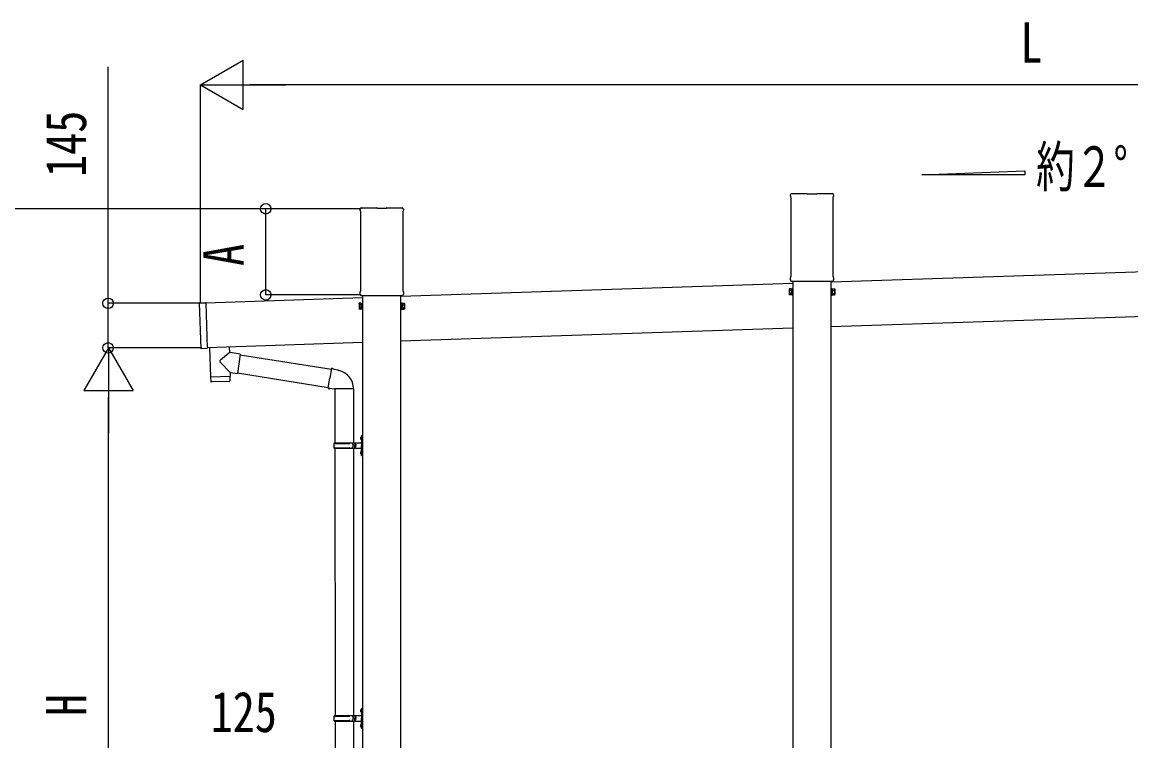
# Model space of a CAD drawing. Units: millimetres, scale not verified. Extents: x -16820 to 16820, y -11880 to 11880.
# Drawn here: x -5258 to -1650, y -1962 to 376 of the extents above; entities that cross this region are included whole.
import ezdxf
from ezdxf.enums import TextEntityAlignment as Align

# ---------------------------------------------------------------- set-up
doc = ezdxf.new("R2010")
doc.units = ezdxf.units.MM
doc.header["$LTSCALE"] = 50
for name, color, linetype in [('0-2_USER1', 3, 'Continuous'), ('0-5_YKK_13', 4, 'Continuous'), ('0-6_YKK_A1', 4, 'Continuous'), ('0-7_YKK_D', 6, 'Continuous')]:
    doc.layers.add(name, color=color, linetype=linetype)
doc.styles.add('ＭＳ ゴシック', font='')
doc.styles.get('ＭＳ ゴシック').set_extended_font_data('MS Gothic')

msp = doc.modelspace()

# ---------------------------------------------------------------- linework, layer by layer
at = {"layer": '0-5_YKK_13'}
for p, q in [((-2757.62, -190.1), (-2757.62, -185.15)), ((-2755.83, -193.56), (-2755.83, -193.56)), ((-2755.62, -193.97), (-2755.62, -193.97)), ((-2755.62, -450.72), (-2755.62, -193.97)), ((-2753.37, -180.9), (-2703.37, -180.9)), ((-2702.87, -183.9), (-2702.87, -181.4)), ((-2671.87, -183.9), (-2702.87, -183.9)), ((-2671.87, -181.4), (-2671.87, -183.9)), ((-2671.37, -180.9), (-2621.37, -180.9)), ((-2619.12, -193.97), (-2619.12, -193.97)), ((-2619.12, -193.97), (-2619.12, -450.72)), ((-2618.91, -193.56), (-2618.91, -193.56)), ((-2617.12, -185.15), (-2617.12, -190.1)), ((-4157.62, -236.72), (-4157.62, -231.77)), ((-4155.83, -240.19), (-4155.83, -240.19)), ((-4155.62, -240.6), (-4155.62, -240.6)), ((-4155.62, -497.35), (-4155.62, -240.6)), ((-4153.37, -227.52), (-4103.37, -227.52)), ((-4102.87, -230.52), (-4102.87, -228.02)), ((-4071.87, -230.52), (-4102.87, -230.52)), ((-4071.87, -228.02), (-4071.87, -230.52)), ((-4071.37, -227.52), (-4021.37, -227.52)), ((-4019.12, -240.6), (-4019.12, -240.6)), ((-4019.12, -240.6), (-4019.12, -497.35)), ((-4018.91, -240.19), (-4018.91, -240.19)), ((-4017.12, -231.77), (-4017.12, -236.72)), ((-2757.62, -462.6), (-2757.62, -454.6)), ((-2755.92, -466), (-2755.92, -465.99)), ((-2755.83, -451.13), (-2755.83, -451.13)), ((-2755.62, -450.72), (-2755.62, -450.72)), ((-2755.46, -466.1), (-2619.28, -466.1)), ((-2619.12, -450.72), (-2619.12, -450.72)), ((-2618.91, -451.13), (-2618.91, -451.13)), ((-2617.12, -454.6), (-2617.12, -462.6)), ((-4157.62, -509.22), (-4157.62, -501.22)), ((-4155.83, -497.76), (-4155.83, -497.76)), ((-4155.62, -497.35), (-4155.62, -497.35)), ((-4019.12, -497.35), (-4019.12, -497.35)), ((-4018.91, -497.76), (-4018.91, -497.76)), ((-4017.12, -501.22), (-4017.12, -509.22)), ((-4675.32, -685.6), (-4680.25, -537.68)), ((-4679.76, -537.16), (-4660.77, -536.53)), ((-4660.26, -537.01), (-4655.33, -684.93)), ((-4155.92, -512.62), (-4155.92, -512.62)), ((-4155.46, -512.72), (-4019.28, -512.72)), ((-4655.81, -685.45), (-4674.8, -686.08)), ((-4584, -680.55), (-4583.39, -698.73)), ((-4547.79, -703.8), (-4556.76, -766.86)), ((-4548.05, -705.62), (-4251.24, -752.88)), ((-4581.24, -763.38), (-4612.73, -730.87)), ((-4250.92, -751.06), (-4256.45, -782.43)), ((-4250.92, -751.06), (-4249.78, -749.08)), ((-4249.78, -749.08), (-4246.22, -749.71)), ((-4246.22, -749.71), (-4245.8, -752.06)), ((-4231.29, -754.88), (-4229.6, -756.51)), ((-4229.6, -756.51), (-4227.48, -756.96)), ((-4644.77, -778.52), (-4644.1, -791.56)), ((-4583.5, -792.49), (-4641.01, -794.41)), ((-4640.3, -777.37), (-4640.25, -778.37)), ((-4585.33, -775.54), (-4585.32, -776.54)), ((-4581.24, -763.38), (-4556.76, -766.86)), ((-4581.24, -763.38), (-4580.84, -775.39)), ((-4556.5, -765.03), (-4261.66, -811.98)), ((-4261.98, -813.79), (-4256.45, -782.43)), ((-4261.98, -813.79), (-4261.59, -816.05)), ((-4261.98, -813.79), (-4256.83, -814.61)), ((-4261.59, -816.05), (-4258.02, -816.67)), ((-4258.02, -816.67), (-4256.83, -814.61)), ((-4256.83, -814.61), (-4242.23, -816.92)), ((-4242.23, -816.92), (-4240.02, -815.94)), ((-4179.72, -816.33), (-4240.91, -816.33)), ((-4239.87, -816.33), (-4239.87, -992.26)), ((-4179.87, -816.33), (-4179.87, -992.26)), ((-4154.9, -973.1), (-4154.27, -973.1)), ((-4154.9, -973.1), (-4154.9, -981.4)), ((-4154.27, -973.1), (-4154.27, -981.4)), ((-4154.27, -973.1), (-4153.87, -973.5)), ((-4153.87, -969.26), (-4150.87, -967.76)), ((-4153.87, -969.26), (-4153.87, -1001.26)), ((-4153.87, -973.5), (-4153.87, -981)), ((-4150.87, -967.76), (-4150.87, -1001.26)), ((-4150.87, -967.76), (-4149.87, -967.76)), ((-4149.87, -967.76), (-4149.87, -1001.26)), ((-4242.87, -994.26), (-4192.54, -994.26)), ((-4242.87, -1008.26), (-4192.54, -1008.26)), ((-4241.87, -992.26), (-4155.87, -992.26)), ((-4241.87, -992.26), (-4241.87, -994.26)), ((-4241.87, -1010.26), (-4241.87, -1008.26)), ((-4182.87, -992.26), (-4182.87, -996.76)), ((-4182.87, -996.76), (-4180.87, -996.76)), ((-4182.87, -1010.26), (-4182.87, -1005.76)), ((-4182.87, -1005.76), (-4180.87, -1005.76)), ((-4180.87, -996.76), (-4180.87, -1001.26)), ((-4180.87, -1005.76), (-4180.87, -1001.26)), ((-4174.87, -992.26), (-4174.87, -1001.26)), ((-4174.87, -996.76), (-4171.87, -996.76)), ((-4174.87, -1010.26), (-4174.87, -1001.26)), ((-4174.87, -1005.76), (-4171.87, -1005.76)), ((-4171.87, -996.76), (-4171.87, -1001.26)), ((-4171.87, -1005.76), (-4171.87, -1001.26)), ((-4156.17, -975.11), (-4154.13, -976.1)), ((-4154.9, -981.4), (-4154.27, -981.4)), ((-4154.27, -981.4), (-4153.87, -981)), ((-4154.13, -976.1), (-4153.52, -977.25)), ((-4153.87, -1033.26), (-4153.87, -1001.26)), ((-4150.87, -1034.76), (-4150.87, -1001.26)), ((-4149.87, -1034.76), (-4149.87, -1001.26)), ((-4241.87, -1010.26), (-4155.87, -1010.26)), ((-4239.87, -1010.26), (-4238.87, -1879.74)), ((-4179.87, -1010.26), (-4178.87, -1879.74)), ((-4156.17, -1023.11), (-4154.13, -1024.1)), ((-4154.9, -1021.1), (-4154.27, -1021.1)), ((-4154.9, -1021.1), (-4154.9, -1029.4)), ((-4154.9, -1029.4), (-4154.27, -1029.4)), ((-4154.27, -1021.1), (-4154.27, -1029.4)), ((-4154.27, -1021.1), (-4153.87, -1021.5)), ((-4154.27, -1029.4), (-4153.87, -1029)), ((-4154.13, -1024.1), (-4153.52, -1025.25)), ((-4153.87, -1021.5), (-4153.87, -1029)), ((-4153.87, -1033.26), (-4150.87, -1034.76)), ((-4150.87, -1034.76), (-4149.87, -1034.76)), ((-4156.17, -1862.6), (-4154.13, -1863.59)), ((-4154.9, -1860.59), (-4154.27, -1860.59)), ((-4154.9, -1860.59), (-4154.9, -1868.89)), ((-4154.9, -1868.89), (-4154.27, -1868.89)), ((-4154.27, -1860.59), (-4154.27, -1868.89)), ((-4154.27, -1860.59), (-4153.87, -1860.99)), ((-4154.27, -1868.89), (-4153.87, -1868.49)), ((-4154.13, -1863.59), (-4153.52, -1864.74)), ((-4153.87, -1856.74), (-4150.87, -1855.24)), ((-4153.87, -1856.74), (-4153.87, -1888.74)), ((-4153.87, -1860.99), (-4153.87, -1868.49)), ((-4150.87, -1855.24), (-4150.87, -1888.74)), ((-4150.87, -1855.24), (-4149.87, -1855.24)), ((-4149.87, -1855.24), (-4149.87, -1888.74)), ((-4242.87, -1881.74), (-4192.54, -1881.74)), ((-4242.87, -1895.74), (-4192.54, -1895.74)), ((-4241.87, -1879.74), (-4155.87, -1879.74)), ((-4241.87, -1879.74), (-4241.87, -1881.74)), ((-4241.87, -1897.74), (-4241.87, -1895.74)), ((-4241.87, -1897.74), (-4155.87, -1897.74)), ((-4238.87, -1897.74), (-4238.87, -2774.48)), ((-4182.87, -1879.74), (-4182.87, -1884.24)), ((-4182.87, -1884.24), (-4180.87, -1884.24)), ((-4182.87, -1897.74), (-4182.87, -1893.24)), ((-4182.87, -1893.24), (-4180.87, -1893.24)), ((-4180.87, -1884.24), (-4180.87, -1888.74)), ((-4180.87, -1893.24), (-4180.87, -1888.74)), ((-4178.87, -1897.74), (-4178.87, -2774.48)), ((-4174.87, -1879.74), (-4174.87, -1888.74)), ((-4174.87, -1884.24), (-4171.87, -1884.24)), ((-4174.87, -1897.74), (-4174.87, -1888.74)), ((-4174.87, -1893.24), (-4171.87, -1893.24)), ((-4171.87, -1884.24), (-4171.87, -1888.74)), ((-4171.87, -1893.24), (-4171.87, -1888.74)), ((-4156.17, -1910.6), (-4154.13, -1911.59)), ((-4154.9, -1908.59), (-4154.27, -1908.59)), ((-4154.9, -1908.59), (-4154.9, -1916.89)), ((-4154.27, -1908.59), (-4154.27, -1916.89)), ((-4154.27, -1908.59), (-4153.87, -1908.99)), ((-4154.13, -1911.59), (-4153.52, -1912.74)), ((-4153.87, -1920.74), (-4153.87, -1888.74)), ((-4153.87, -1908.99), (-4153.87, -1916.49)), ((-4150.87, -1922.24), (-4150.87, -1888.74)), ((-4149.87, -1922.24), (-4149.87, -1888.74)), ((-4154.9, -1916.89), (-4154.27, -1916.89)), ((-4154.27, -1916.89), (-4153.87, -1916.49)), ((-4153.87, -1920.74), (-4150.87, -1922.24)), ((-4150.87, -1922.24), (-4149.87, -1922.24))]:
    msp.add_line(p, q, dxfattribs=at)
for points in [[(-2755.81, -466.06), (-2755.87, -466.03), (-2755.92, -466)], [(-2755.64, -466.09), (-2755.8, -466.06), (-2755.81, -466.06)], [(-2755.75, -466), (-2755.62, -466.07), (-2755.46, -466.1)], [(-2755.46, -466.1), (-2755.62, -466.1), (-2755.62, -466.1), (-2755.64, -466.09)], [(-2619.1, -466.09), (-2619.12, -466.1), (-2619.12, -466.1), (-2619.28, -466.1)], [(-2618.93, -466.06), (-2619.09, -466.09), (-2619.1, -466.09)], [(-2618.82, -465.99), (-2618.82, -466), (-2618.93, -466.06)], [(-4155.81, -512.69), (-4155.87, -512.66), (-4155.92, -512.62)], [(-4155.64, -512.72), (-4155.8, -512.69), (-4155.81, -512.69)], [(-4155.75, -512.63), (-4155.62, -512.7), (-4155.46, -512.72)], [(-4155.46, -512.72), (-4155.62, -512.72), (-4155.62, -512.72), (-4155.64, -512.72)], [(-4019.1, -512.72), (-4019.12, -512.72), (-4019.12, -512.72), (-4019.28, -512.72)], [(-4018.93, -512.69), (-4019.09, -512.72), (-4019.1, -512.72)], [(-4018.82, -512.62), (-4018.82, -512.62), (-4018.93, -512.69)], [(-4647.96, -682.68), (-4644.8, -777.52), (-4580.84, -775.39)], [(-4583.39, -698.73), (-4585.48, -700.5), (-4612.7, -723.54)], [(-4547.79, -703.8), (-4573.71, -700.11), (-4583.39, -698.73)], [(-4250.92, -751.06), (-4245.8, -752.06), (-4231.29, -754.88)], [(-4580.6, -789.44), (-4580.8, -776.39), (-4644.77, -778.52)], [(-4156.17, -979.4), (-4154.13, -978.4), (-4153.52, -977.25)], [(-4156.17, -1027.4), (-4154.13, -1026.4), (-4153.52, -1025.25)], [(-4156.17, -1866.89), (-4154.13, -1865.89), (-4153.52, -1864.74)], [(-4156.17, -1914.89), (-4154.13, -1913.89), (-4153.52, -1912.74)]]:
    msp.add_lwpolyline(points, dxfattribs=at)
for centre, radius, start, end in [((-2753.37, -185.15), 4.25, 90, 180), ((-2753.37, -190.1), 4.25, 180, 234.62358), ((-2756.12, -193.97), 0.5, 0.0463, 54.58271), ((-2621.37, -185.15), 4.25, 0, 90), ((-2618.62, -193.97), 0.5, 125.41729, 179.9537), ((-2621.37, -190.1), 4.25, 305.37642, 0), ((-4153.37, -231.77), 4.25, 90, 180), ((-4153.37, -236.72), 4.25, 180, 234.62358), ((-4156.12, -240.6), 0.5, 0.0463, 54.58271), ((-4021.37, -231.77), 4.25, 0, 90), ((-4018.62, -240.6), 0.5, 125.41729, 179.9537), ((-4021.37, -236.72), 4.25, 305.37642, 0), ((-2753.37, -454.6), 4.25, 125.37642, 180), ((-2753.37, -462.6), 4.25, 180, 233.11111), ((-2756.12, -450.72), 0.5, 305.41588, 359.95511), ((-2618.62, -450.72), 0.5, 180.04713, 234.58188), ((-2621.37, -454.6), 4.25, 0, 54.62358), ((-2621.37, -462.6), 4.25, 306.88889, 0), ((-4153.37, -501.22), 4.25, 125.37642, 180), ((-4156.12, -497.35), 0.5, 305.41588, 359.95511), ((-4018.62, -497.35), 0.5, 180.04713, 234.58188), ((-4021.37, -501.22), 4.25, 0, 54.62358), ((-4679.75, -537.66), 0.5, 91.90882, 181.90882), ((-4660.76, -537.03), 0.5, 1.90882, 91.90882), ((-4153.37, -509.22), 4.25, 180, 233.11111), ((-4021.37, -509.22), 4.25, 306.88889, 0), ((-4655.83, -684.95), 0.5, 271.90882, 1.90882), ((-4674.82, -685.58), 0.5, 181.90882, 271.90882), ((-4609.31, -727.22), 5, 132.56466, 226.88314), ((-4240.02, -815.94), 60.3, 359.62495, 78), ((-4641.11, -791.41), 3, 182.90915, 271.95747), ((-4583.6, -789.49), 3, 271.90915, 0.90915), ((-4150.57, -977.25), 6, 136.21765, 223.78235), ((-4194.12, -1001.26), 49.25, 171.82876, 180.00002), ((-4194.12, -1001.26), 49.25, 180.00002, 188.17127), ((-4192.54, -992.26), 2, 270, 359.99998), ((-4192.54, -1010.26), 2, 0.00005, 90.00004), ((-4155.87, -990.26), 2, 270, 359.99998), ((-4150.57, -1025.25), 6, 136.21765, 223.78235), ((-4155.87, -1012.26), 2, 0.00005, 90.00004), ((-4150.57, -1864.74), 6, 136.21765, 223.78235), ((-4194.12, -1888.74), 49.25, 171.82876, 180.00002), ((-4194.12, -1888.74), 49.25, 180.00002, 188.17127), ((-4192.54, -1879.74), 2, 270, 359.99998), ((-4192.54, -1897.74), 2, 0.00005, 90.00004), ((-4150.57, -1912.74), 6, 136.21765, 223.78235), ((-4155.87, -1877.74), 2, 270, 359.99998), ((-4155.87, -1899.74), 2, 0.00005, 90.00004)]:
    msp.add_arc(centre, radius, start, end, dxfattribs=at)
for centre, major_axis, ratio, start_param, end_param in [((-2703.31, -181.33), (0.481, -0.181), 0.828259, 1.9947436, 1.996569), ((-2703.37, -181.4), (0.354, 0.354), 0.999467, 5.4996506, 7.06672), ((-2703.31, -181.33), (-0.181, 0.481), 0.828259, 4.2866163, 4.2884417), ((-2671.37, -181.4), (-0.354, 0.354), 0.999467, 5.4996506, 7.06672), ((-2671.43, -181.33), (0.181, 0.481), 0.828259, 1.9947436, 1.996569), ((-2671.43, -181.33), (0.481, 0.181), 0.828259, 1.1450236, 1.146849), ((-4103.31, -227.96), (0.481, -0.181), 0.828259, 1.9947436, 1.996569), ((-4103.37, -228.02), (0.354, 0.354), 0.999467, 5.4996506, 7.06672), ((-4103.31, -227.96), (-0.181, 0.481), 0.828259, 4.2866163, 4.2884417), ((-4071.37, -228.02), (-0.354, 0.354), 0.999467, 5.4996506, 7.06672), ((-4071.43, -227.96), (0.181, 0.481), 0.828259, 1.9947436, 1.996569), ((-4071.43, -227.96), (0.481, 0.181), 0.828259, 1.1450236, 1.146849)]:
    msp.add_ellipse(centre, major_axis=major_axis, ratio=ratio, start_param=start_param, end_param=end_param, dxfattribs=at)
at = {"layer": '0-6_YKK_A1'}
for p, q in [((-2330.21, -119.98), (-1994.21, -107.57)), ((-1994.21, -107.57), (-1994.21, -119.98)), ((-1994.21, -119.98), (-2330.21, -119.98)), ((-1349.87, -427.72), (-2624.87, -470.21)), ((-2749.87, -466.1), (-2749.87, -3483.48)), ((-2624.87, -3483.48), (-2624.87, -466.1)), ((-2749.87, -474.38), (-4024.87, -516.87)), ((-2761.37, -492.9), (-2760.61, -491.58)), ((-2761.37, -492.9), (-2761.37, -509.9)), ((-2754.37, -496.49), (-2760.61, -496.49)), ((-2620.37, -496.49), (-2614.13, -496.49)), ((-2613.37, -492.9), (-2614.13, -491.58)), ((-2613.37, -492.9), (-2613.37, -509.9)), ((-4149.87, -521), (-4660.23, -538.01)), ((-4161.37, -539.52), (-4160.61, -538.21)), ((-4161.37, -539.52), (-4161.37, -556.52)), ((-4149.87, -512.72), (-4149.87, -3483.48)), ((-4024.87, -3483.48), (-4024.87, -512.72)), ((-4013.37, -539.52), (-4014.13, -538.21)), ((-4013.37, -539.52), (-4013.37, -556.52)), ((-2761.37, -509.9), (-2760.61, -511.21)), ((-2754.37, -506.3), (-2760.61, -506.3)), ((-2754.37, -511.21), (-2760.61, -511.21)), ((-2751.87, -510.6), (-2754.37, -510.6)), ((-2622.87, -510.6), (-2620.37, -510.6)), ((-2620.37, -506.3), (-2614.13, -506.3)), ((-2620.37, -511.21), (-2614.13, -511.21)), ((-2613.37, -509.9), (-2614.13, -511.21)), ((-4161.37, -556.52), (-4160.61, -557.84)), ((-4154.37, -543.12), (-4160.61, -543.12)), ((-4154.37, -552.93), (-4160.61, -552.93)), ((-4154.37, -557.84), (-4160.61, -557.84)), ((-4151.87, -557.22), (-4154.37, -557.22)), ((-4022.87, -557.22), (-4020.37, -557.22)), ((-4020.37, -543.12), (-4014.13, -543.12)), ((-4020.37, -552.93), (-4014.13, -552.93)), ((-4020.37, -557.84), (-4014.13, -557.84)), ((-4013.37, -556.52), (-4014.13, -557.84)), ((-1349.87, -572.8), (-2624.87, -615.29)), ((-2749.87, -619.46), (-4024.87, -661.95)), ((-4149.87, -666.11), (-4655.39, -682.96))]:
    msp.add_line(p, q, dxfattribs=at)
for points in [[(-2754.37, -511.21), (-2754.37, -491.58), (-2760.61, -491.58)], [(-2754.37, -510.6), (-2754.37, -492.2), (-2751.87, -492.2)], [(-2620.37, -510.6), (-2620.37, -492.2), (-2622.87, -492.2)], [(-2620.37, -511.21), (-2620.37, -491.58), (-2614.13, -491.58)], [(-4154.37, -557.84), (-4154.37, -538.21), (-4160.61, -538.21)], [(-4154.37, -557.22), (-4154.37, -538.82), (-4151.87, -538.82)], [(-4020.37, -557.22), (-4020.37, -538.82), (-4022.87, -538.82)], [(-4020.37, -557.84), (-4020.37, -538.21), (-4014.13, -538.21)]]:
    msp.add_lwpolyline(points, dxfattribs=at)
for points in [[(-2751.87, -511.9), (-2751.87, -490.9), (-2749.87, -490.9), (-2749.87, -511.9)], [(-2622.87, -511.9), (-2622.87, -490.9), (-2624.87, -490.9), (-2624.87, -511.9)], [(-4151.87, -558.52), (-4151.87, -537.52), (-4149.87, -537.52), (-4149.87, -558.52)], [(-4022.87, -558.52), (-4022.87, -537.52), (-4024.87, -537.52), (-4024.87, -558.52)]]:
    msp.add_lwpolyline(points, close=True, dxfattribs=at)
for centre, radius, start, end in [((-2757.03, -494.03), 4.34, 145.61575, 214.38425), ((-2745.13, -501.4), 16.24, 162.41205, 197.58795), ((-2617.72, -494.03), 4.34, 325.61575, 34.38425), ((-2629.61, -501.4), 16.24, 342.41205, 17.58795), ((-4157.03, -540.66), 4.34, 145.61575, 214.38425), ((-4017.72, -540.66), 4.34, 325.61575, 34.38425), ((-2757.03, -508.76), 4.34, 145.61575, 214.38425), ((-2617.72, -508.76), 4.34, 325.61575, 34.38425), ((-4157.03, -555.38), 4.34, 145.61575, 214.38425), ((-4145.13, -548.02), 16.24, 162.41205, 197.58795), ((-4029.61, -548.02), 16.24, 342.41205, 17.58795), ((-4017.72, -555.38), 4.34, 325.61575, 34.38425)]:
    msp.add_arc(centre, radius, start, end, dxfattribs=at)
at = {"layer": '0-7_YKK_D'}
for p, q in [((-4676.88, 172.59), (-4538.32, 252.59)), ((-4538.32, 92.59), (-4538.32, 252.59)), ((-4676.88, -538.58), (-4676.88, 173.59)), ((-4676.88, 172.59), (-4538.32, 92.59)), ((-4676.88, 172.59), (-4399.75, 172.59)), ((594.89, 172.59), (-4516.88, 172.59)), ((-4154.37, -231.02), (-5527.88, -231.02)), ((-4154.37, -231.02), (-4465.83, -231.02)), ((-4464.83, -511.02), (-4464.83, -231.02)), ((-4676.92, -538.53), (-4978.88, -538.53)), ((-4154.37, -511.02), (-4465.83, -511.02)), ((-4976.88, -683.48), (-5056.88, -822.04)), ((-4673.79, -683.48), (-4978.88, -683.48)), ((-4672.79, -683.48), (-4977.88, -683.48)), ((-4976.88, -683.48), (-4896.88, -822.04)), ((-4976.88, -683.48), (-4976.88, -960.61)), ((-5056.88, -822.04), (-4896.88, -822.04)), ((-4976.88, -2823.48), (-4976.88, -843.48))]:
    msp.add_line(p, q, dxfattribs=at)
msp.add_lwpolyline([(-4977.88, -683.48), (-4977.88, -538.53), (-4977.88, 231)], dxfattribs=at)
for centre in [(-4464.83, -231.02), (-4464.83, -511.02), (-4977.88, -538.53), (-4977.88, -683.48)]:
    msp.add_circle(centre, 17, dxfattribs=at)

# ---------------------------------------------------------------- texts
at = {"layer": '0-2_USER1', "style": 'ＭＳ ゴシック', "width": 0.7}
msp.add_text('約２°', height=132, dxfattribs=at).set_placement((-1958, -199.47), align=Align.BOTTOM_LEFT)
at = {"layer": '0-7_YKK_D', "style": 'ＭＳ ゴシック', "width": 0.8}
for s, p in [('L', (-2009, 204.59)), ('125', (-4644.27, -1973.21))]:
    msp.add_text(s, height=132, dxfattribs=at).set_placement(p, align=Align.BOTTOM_LEFT)
for s, p in [('145', (-5009.88, -127.4)), ('A', (-4496.83, -417.03)), ('H', (-5008.88, -1881.48))]:
    msp.add_text(s, height=132, rotation=90, dxfattribs=at).set_placement(p, align=Align.BOTTOM_LEFT)

doc.saveas('drawing.dxf')
